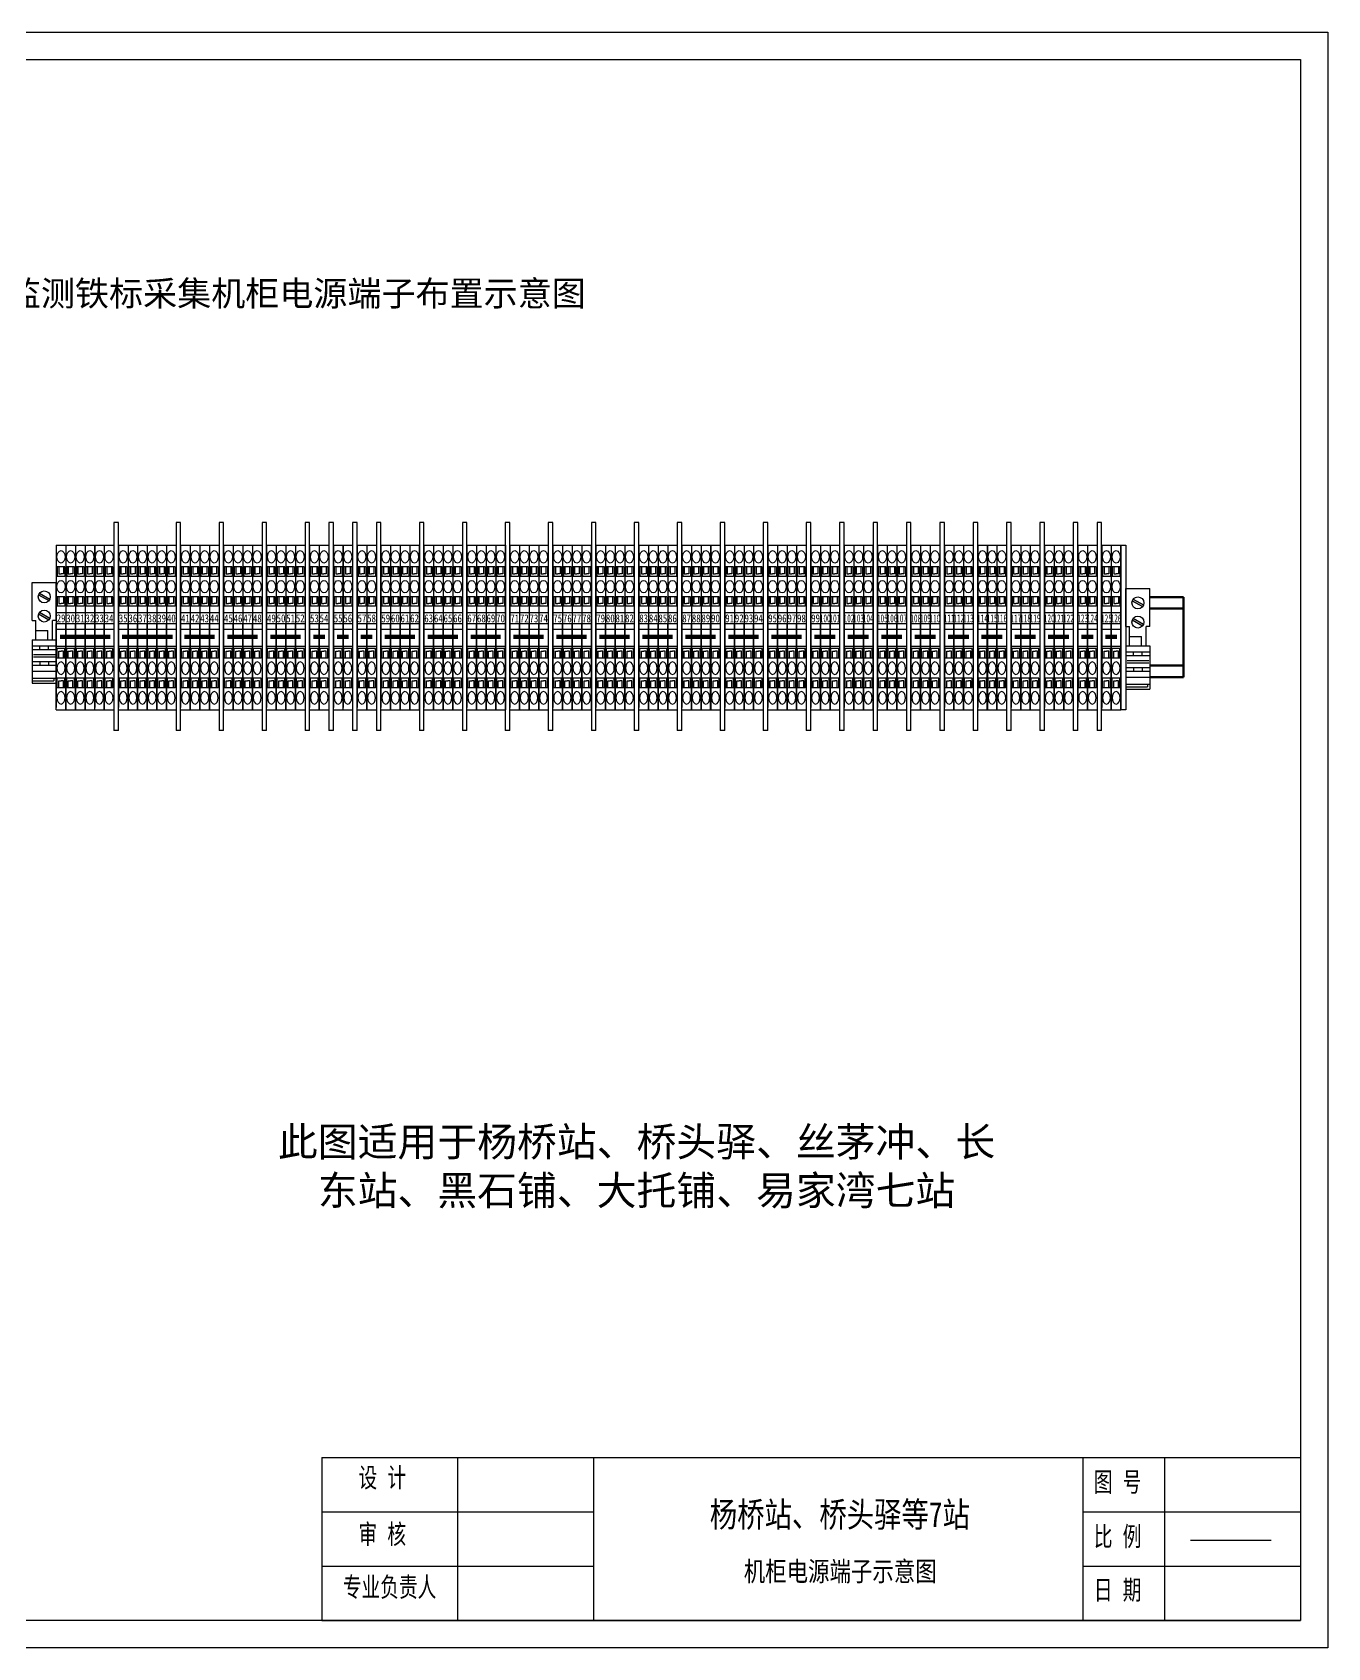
# Model space of a CAD drawing. Extents: x -75138 to 15640, y -12340 to 70479.
# Drawn here: x 13258 to 15640, y -3430 to -460 of the extents above; entities that cross this region are included whole.
import ezdxf
from ezdxf.enums import TextEntityAlignment as Align

# ---------------------------------------------------------------- set-up
doc = ezdxf.new("R2010")
doc.units = 0
doc.layers.get('0').update_dxf_attribs({"linetype": 'CONTINUOUS'})
for name, color, linetype in [('1', 7, 'CONTINUOUS'), ('图层1', 3, 'CONTINUOUS'), ('细实线', 2, 'CONTINUOUS'), ('轮廓线', 7, 'CONTINUOUS')]:
    doc.layers.add(name, color=color, linetype=linetype)
doc.layers.add('轮廓', color=7, linetype='CONTINUOUS', lineweight=50)
doc.styles.add('仿宋', font='SIMFANG.TTF')
doc.styles.add('仿宋3.5', font='SIMFANG.TTF', dxfattribs={"width": 0.7, "height": 3.5})
doc.styles.add('黑', font='SIMHEI.TTF')

# ---------------------------------------------------------------- blocks, each defined once
blk = doc.blocks.new('ZDGDJ')
h = blk.add_hatch(color=256)
h.paths.add_polyline_path([(-6.94, -4.42, 0.080519), (-7.34, -5.11), (-3.06, -7.58, 0.080519), (-2.66, -6.89)])
h.paths.add_polyline_path([(-6.94, -12.42, 0.080519), (-7.34, -13.11), (-3.06, -15.58, 0.080519), (-2.66, -14.89)])
for p, q in [((-10, 0), (0, 0)), ((-10, -15.92), (-10, 0)), ((0, -15.92), (0, 0)), ((-7.34, -5.11), (-3.06, -7.58)), ((-6.94, -4.42), (-2.66, -6.89)), ((-7.34, -13.11), (-3.06, -15.58)), ((-6.94, -12.42), (-2.66, -14.89)), ((-10, -15.92), (-8.5, -15.92)), ((-8.5, -24), (-8.5, -15.92)), ((-8.5, -20), (-3.5, -20)), ((-3.5, -24), (-3.5, -20)), ((0, -15.92), (-1.5, -15.92)), ((-1.5, -24), (-1.5, -15.92)), ((-10, -24), (0, -24)), ((-10, -24), (-10, -42)), ((-10, -26.5), (0, -26.5)), ((-6.83, -28), (-6.83, -26.5)), ((-3.17, -28), (-3.17, -26.5)), ((0, -24), (0, -42)), ((-10, -28), (0, -28)), ((-10, -33), (0, -33)), ((-9.53, -30), (-0.36, -30)), ((-9.51, -31), (-0.47, -31)), ((-6.83, -33), (-6.83, -34.5)), ((-3.17, -33), (-3.17, -34.5)), ((-10, -34.5), (0, -34.5)), ((-10, -37), (0, -37)), ((-10, -40), (0, -40)), ((-1, -40), (-1, -41)), ((-10, -41), (-1, -41)), ((-10, -42), (0, -42))]:
    blk.add_line(p, q)
for centre in [(-5, -6), (-5, -14)]:
    blk.add_circle(centre, 2.5)
blk = doc.blocks.new('ATP-ST QUATTRO')
for p, q in [((4061.77, -510.12), (4059.77, -510.12)), ((4061.77, -601.02), (4059.77, -601.02))]:
    blk.add_line(p, q)
at = {"layer": '1', "color": 7}
for p, q in [((4059.77, -510.12), (4059.77, -601.02)), ((4061.77, -601.02), (4061.77, -510.12))]:
    blk.add_line(p, q, dxfattribs=at)
blk = doc.blocks.new('ST1.5-QUATTRO')
for p, q in [((0, 0.98), (0, -70.03)), ((0, 0.98), (4.2, 0.98)), ((4.2, 0.98), (4.2, -71.02)), ((3.79, -8.6), (0.41, -8.6)), ((0.41, -8.6), (0.41, -12.79)), ((3.79, -12.79), (0.41, -12.79)), ((1.08, -8.6), (1.08, -11.6)), ((1.08, -11.6), (2.1, -11.6)), ((3.12, -11.6), (2.1, -11.6)), ((3.12, -8.6), (3.12, -11.6)), ((3.79, -8.6), (3.79, -12.79)), ((0.41, -21.6), (0.41, -25.79)), ((3.79, -21.6), (0.41, -21.6)), ((3.79, -25.79), (0.41, -25.79)), ((1.08, -21.6), (1.08, -24.6)), ((1.08, -24.6), (2.1, -24.6)), ((3.12, -24.6), (2.1, -24.6)), ((3.12, -21.6), (3.12, -24.6)), ((3.79, -21.6), (3.79, -25.79)), ((0, -28.52), (4.2, -28.52)), ((0, -33.3), (4.2, -33.3)), ((0, -69.3), (0, -33.3)), ((0, -71.02), (0, -35.02)), ((0, -35.81), (4.2, -35.81)), ((0, -43.19), (4.2, -43.19)), ((3.79, -44.24), (0.41, -44.24)), ((0.41, -48.44), (0.41, -44.24)), ((3.79, -48.44), (0.41, -48.44)), ((1.08, -45.43), (2.1, -45.43)), ((1.08, -48.44), (1.08, -45.43)), ((3.12, -45.43), (2.1, -45.43)), ((3.12, -48.44), (3.12, -45.43)), ((3.79, -48.44), (3.79, -44.24)), ((0.41, -61.44), (0.41, -57.24)), ((3.79, -57.24), (0.41, -57.24)), ((3.79, -61.44), (0.41, -61.44)), ((1.08, -61.44), (1.08, -58.43)), ((1.08, -58.43), (2.1, -58.43)), ((3.12, -58.43), (2.1, -58.43)), ((3.12, -61.44), (3.12, -58.43)), ((3.79, -61.44), (3.79, -57.24)), ((0, -71.02), (4.2, -71.02))]:
    blk.add_line(p, q)
for centre in [(2.1, -4.19), (2.1, -17.19)]:
    blk.add_ellipse(centre, major_axis=(0, 2.73), ratio=0.646154)
at = {"extrusion": (0, 0, -1)}
for centre in [(2.1, -52.84), (2.1, -65.84)]:
    blk.add_ellipse(centre, major_axis=(0, 2.73), ratio=0.646154, start_param=3.141593, end_param=9.424778, dxfattribs=at)
at = {"layer": '细实线', "style": '仿宋', "width": 0.807692}
blk.add_attdef('00', text='', height=3.5, dxfattribs=at).set_placement((2.1, -31.08), align=Align.MIDDLE)
blk = doc.blocks.new('图框')
for p, q in [((3441.05, 1159.74), (3441.05, 1456.74)), ((3441.05, 1456.74), (3861.05, 1456.74)), ((3861.05, 1456.74), (3861.05, 1159.74)), ((3676.05, 1194.74), (3676.05, 1164.74)), ((3676.05, 1194.74), (3856.05, 1194.74)), ((3676.05, 1194.74), (3676.05, 1184.74)), ((3701.05, 1194.74), (3701.05, 1164.74)), ((3726.05, 1194.74), (3726.05, 1164.74)), ((3816.05, 1194.74), (3816.05, 1164.74)), ((3831.05, 1194.74), (3831.05, 1164.74)), ((3856.05, 1194.74), (3856.05, 1164.74)), ((3726.05, 1192.74), (3726.05, 1164.74)), ((3676.05, 1184.74), (3726.05, 1184.74)), ((3816.05, 1184.74), (3856.05, 1184.74)), ((3835.82, 1179.5), (3850.65, 1179.5)), ((3676.05, 1174.74), (3726.05, 1174.74)), ((3816.05, 1174.74), (3856.05, 1174.74)), ((3676.05, 1164.74), (3856.05, 1164.74)), ((3861.05, 1159.74), (3441.05, 1159.74))]:
    blk.add_line(p, q)
at = {"color": 1, "lineweight": -3}
for p, q in [((3466.05, 1164.74), (3466.05, 1451.74)), ((3466.05, 1451.74), (3856.05, 1451.74)), ((3856.05, 1451.74), (3856.05, 1164.74)), ((3856.05, 1164.74), (3466.05, 1164.74))]:
    blk.add_line(p, q, dxfattribs=at)
at = {"style": '仿宋3.5', "width": 0.8}
for tag, p in [('车站站名', (3771.33, 1184.32)), ('图纸名称', (3771.41, 1173.86))]:
    blk.add_attdef(tag, text='', height=4, dxfattribs=at).set_placement(p, align=Align.MIDDLE)
at = {"layer": '图层1', "color": 0, "char_height": 3.6, "attachment_point": 1, "style": '仿宋3.5'}
for s, insert, width in [('设{\\fU+FFB7ￂￋￎ_GB|b0|i0|c134|p49;  }计', (3682.82, 1192.82), 12.0636), ('图{\\fU+FFB7ￂￋￎ_GB|b0|i0|c134|p49;  }号', (3818.04, 1192.02), 12.0636), ('审{\\fU+FFB7ￂￋￎ_GB|b0|i0|c134|p49;  }核', (3682.82, 1182.42), 12.0636), ('比{\\fU+FFB7ￂￋￎ_GB|b0|i0|c134|p49;  }例', (3818.04, 1182.01), 12.0636), ('专业负责人', (3679.94, 1172.7), 21.4091), ('日{\\fU+FFB7ￂￋￎ_GB|b0|i0|c134|p49;  }期', (3818.04, 1172.17), 12.0636)]:
    blk.add_mtext(s, dxfattribs=dict(at, insert=insert, width=width))

msp = doc.modelspace()

# ---------------------------------------------------------------- linework, layer by layer
msp.add_lwpolyline([(15259.9, -1402.6), (15269.2, -1402.6), (15269.2, -1705.4), (15259.9, -1705.4)], close=True)
at = {"layer": '轮廓', "color": 0}
for p, q in [((15375, -1498.2), (15313.2, -1498.2)), ((15375, -1645.4), (15375, -1498.2)), ((15375, -1519.2), (15313.2, -1519.2)), ((15375, -1624.3), (15313.2, -1624.3)), ((15375, -1645.4), (15313.2, -1645.4))]:
    msp.add_line(p, q, dxfattribs=at)
at = {"layer": '轮廓', "color": 5, "lineweight": -3, "const_width": 8.41}
for points in [[(13308.7, -1571.3), (13401.8, -1571.3)], [(13423, -1571.3), (13516.2, -1571.3)], [(13537.4, -1571.3), (13593.2, -1571.3)], [(13616.5, -1571.3), (13672.2, -1571.3)], [(13695.5, -1571.3), (13751.3, -1571.3)], [(13774.6, -1571.3), (13796.1, -1571.3)], [(13818.3, -1571.3), (13839.9, -1571.3)], [(13862, -1571.3), (13883.6, -1571.3)], [(13905.8, -1571.3), (13961.5, -1571.3)], [(13984.8, -1571.3), (14040.6, -1571.3)], [(14063.9, -1571.3), (14119.6, -1571.3)], [(14142.9, -1571.3), (14198.7, -1571.3)], [(14222, -1571.3), (14277.8, -1571.3)], [(14301, -1571.3), (14356.8, -1571.3)], [(14380.1, -1571.3), (14435.9, -1571.3)], [(14459.2, -1571.3), (14514.9, -1571.3)], [(14538.2, -1571.3), (14594, -1571.3)], [(14617.3, -1571.3), (14673, -1571.3)], [(14696.3, -1571.3), (14734.9, -1571.3)], [(14757.7, -1571.3), (14796.3, -1571.3)], [(14819.1, -1571.3), (14857.7, -1571.3)], [(14880.5, -1571.3), (14919.1, -1571.3)], [(14941.9, -1571.3), (14980.5, -1571.3)], [(15003.3, -1571.3), (15041.9, -1571.3)], [(15064.7, -1571.3), (15103.3, -1571.3)], [(15126.1, -1571.3), (15164.7, -1571.3)], [(15187.5, -1571.3), (15209, -1571.3)], [(15231.2, -1571.3), (15252.8, -1571.3)]]:
    msp.add_lwpolyline(points, dxfattribs=at)

# ---------------------------------------------------------------- block references
ref = msp.add_blockref('图框', (-22972.1, -15027.9), dxfattribs=dict(xscale=10.00048635606578, yscale=10.00048635606578, zscale=10.00048635606581))
ref.add_attrib('车站站名', '杨桥站、桥头驿等7站', dxfattribs={"height": 46.16, "style": '仿宋3.5', "width": 0.8}).set_placement((14743.1, -3184.1), align=Align.MIDDLE)
ref.add_attrib('图纸名称', '机柜电源端子示意图', dxfattribs={"height": 36.14, "style": '仿宋3.5', "width": 0.8}).set_placement((14743.8, -3288.7), align=Align.MIDDLE)
at = {"color": 7, "xscale": 4.205061339037759, "yscale": 4.205061339037759, "zscale": 4.205061339037759}
for p in [(-3663.6, 784.1), (-3549.2, 784.1), (-3470.1, 783.8), (-3391.1, 783.8), (-3312, 783.8), (-3268.3, 783.8), (-3224.6, 783.8), (-3180.8, 783.8), (-3101.8, 783.8), (-3022.7, 783.8), (-2943.7, 783.8), (-2864.6, 783.8), (-2785.5, 783.8), (-2706.5, 783.8), (-2627.4, 783.8), (-2548.4, 783.8), (-2469.3, 783.8), (-2390.3, 783.8), (-2328.9, 783.8), (-2267.5, 783.8), (-2206.1, 783.8), (-2144.7, 783.8), (-2083.3, 783.8), (-2021.9, 783.8), (-1960.5, 783.8), (-1899.1, 783.8), (-1855.4, 783.8)]:
    msp.add_blockref('ATP-ST QUATTRO', p, dxfattribs=at)
at = {"color": 7}
ref = msp.add_blockref('ST1.5-QUATTRO', (13302, -1406.7), dxfattribs=dict(at, xscale=4.205061339037759, yscale=4.205061339037759, zscale=4.205061339037759))
ref.add_attrib('00', '29', dxfattribs={"layer": '细实线', "color": 1, "height": 14.72, "style": '仿宋', "width": 0.807692}).set_placement((13310.9, -1537.4), align=Align.MIDDLE)
ref = msp.add_blockref('ST1.5-QUATTRO', (13319.7, -1406.7), dxfattribs=dict(at, xscale=4.205061339037759, yscale=4.205061339037759, zscale=4.205061339037759))
ref.add_attrib('00', '30', dxfattribs={"layer": '细实线', "color": 1, "height": 14.72, "style": '仿宋', "width": 0.807692}).set_placement((13328.5, -1537.4), align=Align.MIDDLE)
ref = msp.add_blockref('ST1.5-QUATTRO', (13337.4, -1406.7), dxfattribs=dict(at, xscale=4.205061339037759, yscale=4.205061339037759, zscale=4.205061339037759))
ref.add_attrib('00', '31', dxfattribs={"layer": '细实线', "color": 1, "height": 14.72, "style": '仿宋', "width": 0.807692}).set_placement((13346.2, -1537.4), align=Align.MIDDLE)
ref = msp.add_blockref('ST1.5-QUATTRO', (13355, -1406.7), dxfattribs=dict(at, xscale=4.205061339037759, yscale=4.205061339037759, zscale=4.205061339037759))
ref.add_attrib('00', '32', dxfattribs={"layer": '细实线', "color": 1, "height": 14.72, "style": '仿宋', "width": 0.807692}).set_placement((13363.9, -1537.4), align=Align.MIDDLE)
ref = msp.add_blockref('ST1.5-QUATTRO', (13372.7, -1406.7), dxfattribs=dict(at, xscale=4.205061339037759, yscale=4.205061339037759, zscale=4.205061339037759))
ref.add_attrib('00', '33', dxfattribs={"layer": '细实线', "color": 1, "height": 14.72, "style": '仿宋', "width": 0.807692}).set_placement((13381.5, -1537.4), align=Align.MIDDLE)
ref = msp.add_blockref('ST1.5-QUATTRO', (13390.3, -1406.7), dxfattribs=dict(at, xscale=4.205061339037759, yscale=4.205061339037759, zscale=4.205061339037759))
ref.add_attrib('00', '34', dxfattribs={"layer": '细实线', "color": 1, "height": 14.72, "style": '仿宋', "width": 0.807692}).set_placement((13399.2, -1537.4), align=Align.MIDDLE)
ref = msp.add_blockref('ST1.5-QUATTRO', (13416.4, -1406.7), dxfattribs=dict(at, xscale=4.205061339037759, yscale=4.205061339037759, zscale=4.205061339037759))
ref.add_attrib('00', '35', dxfattribs={"layer": '细实线', "color": 1, "height": 14.72, "style": '仿宋', "width": 0.807692}).set_placement((13425.2, -1537.4), align=Align.MIDDLE)
ref = msp.add_blockref('ST1.5-QUATTRO', (13434.1, -1406.7), dxfattribs=dict(at, xscale=4.205061339037759, yscale=4.205061339037759, zscale=4.205061339037759))
ref.add_attrib('00', '36', dxfattribs={"layer": '细实线', "color": 1, "height": 14.72, "style": '仿宋', "width": 0.807692}).set_placement((13442.9, -1537.4), align=Align.MIDDLE)
ref = msp.add_blockref('ST1.5-QUATTRO', (13451.7, -1406.7), dxfattribs=dict(at, xscale=4.205061339037759, yscale=4.205061339037759, zscale=4.205061339037759))
ref.add_attrib('00', '37', dxfattribs={"layer": '细实线', "color": 1, "height": 14.72, "style": '仿宋', "width": 0.807692}).set_placement((13460.6, -1537.4), align=Align.MIDDLE)
ref = msp.add_blockref('ST1.5-QUATTRO', (13469.4, -1406.7), dxfattribs=dict(at, xscale=4.205061339037759, yscale=4.205061339037759, zscale=4.205061339037759))
ref.add_attrib('00', '38', dxfattribs={"layer": '细实线', "color": 1, "height": 14.72, "style": '仿宋', "width": 0.807692}).set_placement((13478.2, -1537.4), align=Align.MIDDLE)
ref = msp.add_blockref('ST1.5-QUATTRO', (13487.1, -1406.7), dxfattribs=dict(at, xscale=4.205061339037759, yscale=4.205061339037759, zscale=4.205061339037759))
ref.add_attrib('00', '39', dxfattribs={"layer": '细实线', "color": 1, "height": 14.72, "style": '仿宋', "width": 0.807692}).set_placement((13495.9, -1537.4), align=Align.MIDDLE)
ref = msp.add_blockref('ST1.5-QUATTRO', (13504.7, -1406.7), dxfattribs=dict(at, xscale=4.205061339037759, yscale=4.205061339037759, zscale=4.205061339037759))
ref.add_attrib('00', '40', dxfattribs={"layer": '细实线', "color": 1, "height": 14.72, "style": '仿宋', "width": 0.807692}).set_placement((13513.6, -1537.4), align=Align.MIDDLE)
ref = msp.add_blockref('ST1.5-QUATTRO', (13530.8, -1406.7), dxfattribs=dict(at, xscale=4.205061339037759, yscale=4.205061339037759, zscale=4.205061339037759))
ref.add_attrib('00', '41', dxfattribs={"layer": '细实线', "color": 1, "height": 14.72, "style": '仿宋', "width": 0.807692}).set_placement((13539.6, -1537.4), align=Align.MIDDLE)
ref = msp.add_blockref('ST1.5-QUATTRO', (13548.5, -1406.7), dxfattribs=dict(at, xscale=4.205061339037759, yscale=4.205061339037759, zscale=4.205061339037759))
ref.add_attrib('00', '42', dxfattribs={"layer": '细实线', "color": 1, "height": 14.72, "style": '仿宋', "width": 0.807692}).set_placement((13557.3, -1537.4), align=Align.MIDDLE)
ref = msp.add_blockref('ST1.5-QUATTRO', (13566.1, -1406.7), dxfattribs=dict(at, xscale=4.205061339037759, yscale=4.205061339037759, zscale=4.205061339037759))
ref.add_attrib('00', '43', dxfattribs={"layer": '细实线', "color": 1, "height": 14.72, "style": '仿宋', "width": 0.807692}).set_placement((13574.9, -1537.4), align=Align.MIDDLE)
ref = msp.add_blockref('ST1.5-QUATTRO', (13583.8, -1406.7), dxfattribs=dict(at, xscale=4.205061339037759, yscale=4.205061339037759, zscale=4.205061339037759))
ref.add_attrib('00', '44', dxfattribs={"layer": '细实线', "color": 1, "height": 14.72, "style": '仿宋', "width": 0.807692}).set_placement((13592.6, -1537.4), align=Align.MIDDLE)
ref = msp.add_blockref('ST1.5-QUATTRO', (13609.8, -1406.7), dxfattribs=dict(at, xscale=4.205061339037759, yscale=4.205061339037759, zscale=4.205061339037759))
ref.add_attrib('00', '45', dxfattribs={"layer": '细实线', "color": 1, "height": 14.72, "style": '仿宋', "width": 0.807692}).set_placement((13618.7, -1537.4), align=Align.MIDDLE)
ref = msp.add_blockref('ST1.5-QUATTRO', (13627.5, -1406.7), dxfattribs=dict(at, xscale=4.205061339037759, yscale=4.205061339037759, zscale=4.205061339037759))
ref.add_attrib('00', '46', dxfattribs={"layer": '细实线', "color": 1, "height": 14.72, "style": '仿宋', "width": 0.807692}).set_placement((13636.3, -1537.4), align=Align.MIDDLE)
ref = msp.add_blockref('ST1.5-QUATTRO', (13645.2, -1406.7), dxfattribs=dict(at, xscale=4.205061339037759, yscale=4.205061339037759, zscale=4.205061339037759))
ref.add_attrib('00', '47', dxfattribs={"layer": '细实线', "color": 1, "height": 14.72, "style": '仿宋', "width": 0.807692}).set_placement((13654, -1537.4), align=Align.MIDDLE)
ref = msp.add_blockref('ST1.5-QUATTRO', (13662.8, -1406.7), dxfattribs=dict(at, xscale=4.205061339037759, yscale=4.205061339037759, zscale=4.205061339037759))
ref.add_attrib('00', '48', dxfattribs={"layer": '细实线', "color": 1, "height": 14.72, "style": '仿宋', "width": 0.807692}).set_placement((13671.7, -1537.4), align=Align.MIDDLE)
ref = msp.add_blockref('ST1.5-QUATTRO', (13688.9, -1406.7), dxfattribs=dict(at, xscale=4.205061339037759, yscale=4.205061339037759, zscale=4.205061339037759))
ref.add_attrib('00', '49', dxfattribs={"layer": '细实线', "color": 1, "height": 14.72, "style": '仿宋', "width": 0.807692}).set_placement((13697.7, -1537.4), align=Align.MIDDLE)
ref = msp.add_blockref('ST1.5-QUATTRO', (13706.6, -1406.7), dxfattribs=dict(at, xscale=4.205061339037759, yscale=4.205061339037759, zscale=4.205061339037759))
ref.add_attrib('00', '50', dxfattribs={"layer": '细实线', "color": 1, "height": 14.72, "style": '仿宋', "width": 0.807692}).set_placement((13715.4, -1537.4), align=Align.MIDDLE)
ref = msp.add_blockref('ST1.5-QUATTRO', (13724.2, -1406.7), dxfattribs=dict(at, xscale=4.205061339037759, yscale=4.205061339037759, zscale=4.205061339037759))
ref.add_attrib('00', '51', dxfattribs={"layer": '细实线', "color": 1, "height": 14.72, "style": '仿宋', "width": 0.807692}).set_placement((13733.1, -1537.4), align=Align.MIDDLE)
ref = msp.add_blockref('ST1.5-QUATTRO', (13741.9, -1406.7), dxfattribs=dict(at, xscale=4.205061339037759, yscale=4.205061339037759, zscale=4.205061339037759))
ref.add_attrib('00', '52', dxfattribs={"layer": '细实线', "color": 1, "height": 14.72, "style": '仿宋', "width": 0.807692}).set_placement((13750.7, -1537.4), align=Align.MIDDLE)
ref = msp.add_blockref('ST1.5-QUATTRO', (13768, -1406.7), dxfattribs=dict(at, xscale=4.205061339037759, yscale=4.205061339037759, zscale=4.205061339037759))
ref.add_attrib('00', '53', dxfattribs={"layer": '细实线', "color": 1, "height": 14.72, "style": '仿宋', "width": 0.807692}).set_placement((13776.8, -1537.4), align=Align.MIDDLE)
ref = msp.add_blockref('ST1.5-QUATTRO', (13785.6, -1406.7), dxfattribs=dict(at, xscale=4.205061339037759, yscale=4.205061339037759, zscale=4.205061339037759))
ref.add_attrib('00', '54', dxfattribs={"layer": '细实线', "color": 1, "height": 14.72, "style": '仿宋', "width": 0.807692}).set_placement((13794.5, -1537.4), align=Align.MIDDLE)
ref = msp.add_blockref('ST1.5-QUATTRO', (13811.7, -1406.7), dxfattribs=dict(at, xscale=4.205061339037759, yscale=4.205061339037759, zscale=4.205061339037759))
ref.add_attrib('00', '55', dxfattribs={"layer": '细实线', "color": 1, "height": 14.72, "style": '仿宋', "width": 0.807692}).set_placement((13820.5, -1537.4), align=Align.MIDDLE)
ref = msp.add_blockref('ST1.5-QUATTRO', (13829.4, -1406.7), dxfattribs=dict(at, xscale=4.205061339037759, yscale=4.205061339037759, zscale=4.205061339037759))
ref.add_attrib('00', '56', dxfattribs={"layer": '细实线', "color": 1, "height": 14.72, "style": '仿宋', "width": 0.807692}).set_placement((13838.2, -1537.4), align=Align.MIDDLE)
ref = msp.add_blockref('ST1.5-QUATTRO', (13855.4, -1406.7), dxfattribs=dict(at, xscale=4.205061339037759, yscale=4.205061339037759, zscale=4.205061339037759))
ref.add_attrib('00', '57', dxfattribs={"layer": '细实线', "color": 1, "height": 14.72, "style": '仿宋', "width": 0.807692}).set_placement((13864.3, -1537.4), align=Align.MIDDLE)
ref = msp.add_blockref('ST1.5-QUATTRO', (13873.1, -1406.7), dxfattribs=dict(at, xscale=4.205061339037759, yscale=4.205061339037759, zscale=4.205061339037759))
ref.add_attrib('00', '58', dxfattribs={"layer": '细实线', "color": 1, "height": 14.72, "style": '仿宋', "width": 0.807692}).set_placement((13881.9, -1537.4), align=Align.MIDDLE)
ref = msp.add_blockref('ST1.5-QUATTRO', (13899.2, -1406.7), dxfattribs=dict(at, xscale=4.205061339037759, yscale=4.205061339037759, zscale=4.205061339037759))
ref.add_attrib('00', '59', dxfattribs={"layer": '细实线', "color": 1, "height": 14.72, "style": '仿宋', "width": 0.807692}).set_placement((13908, -1537.4), align=Align.MIDDLE)
ref = msp.add_blockref('ST1.5-QUATTRO', (13916.8, -1406.7), dxfattribs=dict(at, xscale=4.205061339037759, yscale=4.205061339037759, zscale=4.205061339037759))
ref.add_attrib('00', '60', dxfattribs={"layer": '细实线', "color": 1, "height": 14.72, "style": '仿宋', "width": 0.807692}).set_placement((13925.6, -1537.4), align=Align.MIDDLE)
ref = msp.add_blockref('ST1.5-QUATTRO', (13934.5, -1406.7), dxfattribs=dict(at, xscale=4.205061339037759, yscale=4.205061339037759, zscale=4.205061339037759))
ref.add_attrib('00', '61', dxfattribs={"layer": '细实线', "color": 1, "height": 14.72, "style": '仿宋', "width": 0.807692}).set_placement((13943.3, -1537.4), align=Align.MIDDLE)
ref = msp.add_blockref('ST1.5-QUATTRO', (13952.1, -1406.7), dxfattribs=dict(at, xscale=4.205061339037759, yscale=4.205061339037759, zscale=4.205061339037759))
ref.add_attrib('00', '62', dxfattribs={"layer": '细实线', "color": 1, "height": 14.72, "style": '仿宋', "width": 0.807692}).set_placement((13961, -1537.4), align=Align.MIDDLE)
ref = msp.add_blockref('ST1.5-QUATTRO', (13978.2, -1406.7), dxfattribs=dict(at, xscale=4.205061339037759, yscale=4.205061339037759, zscale=4.205061339037759))
ref.add_attrib('00', '63', dxfattribs={"layer": '细实线', "color": 1, "height": 14.72, "style": '仿宋', "width": 0.807692}).set_placement((13987, -1537.4), align=Align.MIDDLE)
ref = msp.add_blockref('ST1.5-QUATTRO', (13995.9, -1406.7), dxfattribs=dict(at, xscale=4.205061339037759, yscale=4.205061339037759, zscale=4.205061339037759))
ref.add_attrib('00', '64', dxfattribs={"layer": '细实线', "color": 1, "height": 14.72, "style": '仿宋', "width": 0.807692}).set_placement((14004.7, -1537.4), align=Align.MIDDLE)
ref = msp.add_blockref('ST1.5-QUATTRO', (14013.5, -1406.7), dxfattribs=dict(at, xscale=4.205061339037759, yscale=4.205061339037759, zscale=4.205061339037759))
ref.add_attrib('00', '65', dxfattribs={"layer": '细实线', "color": 1, "height": 14.72, "style": '仿宋', "width": 0.807692}).set_placement((14022.4, -1537.4), align=Align.MIDDLE)
ref = msp.add_blockref('ST1.5-QUATTRO', (14031.2, -1406.7), dxfattribs=dict(at, xscale=4.205061339037759, yscale=4.205061339037759, zscale=4.205061339037759))
ref.add_attrib('00', '66', dxfattribs={"layer": '细实线', "color": 1, "height": 14.72, "style": '仿宋', "width": 0.807692}).set_placement((14040, -1537.4), align=Align.MIDDLE)
ref = msp.add_blockref('ST1.5-QUATTRO', (14057.3, -1406.7), dxfattribs=dict(at, xscale=4.205061339037759, yscale=4.205061339037759, zscale=4.205061339037759))
ref.add_attrib('00', '67', dxfattribs={"layer": '细实线', "color": 1, "height": 14.72, "style": '仿宋', "width": 0.807692}).set_placement((14066.1, -1537.4), align=Align.MIDDLE)
ref = msp.add_blockref('ST1.5-QUATTRO', (14074.9, -1406.7), dxfattribs=dict(at, xscale=4.205061339037759, yscale=4.205061339037759, zscale=4.205061339037759))
ref.add_attrib('00', '68', dxfattribs={"layer": '细实线', "color": 1, "height": 14.72, "style": '仿宋', "width": 0.807692}).set_placement((14083.8, -1537.4), align=Align.MIDDLE)
ref = msp.add_blockref('ST1.5-QUATTRO', (14092.6, -1406.7), dxfattribs=dict(at, xscale=4.205061339037759, yscale=4.205061339037759, zscale=4.205061339037759))
ref.add_attrib('00', '69', dxfattribs={"layer": '细实线', "color": 1, "height": 14.72, "style": '仿宋', "width": 0.807692}).set_placement((14101.4, -1537.4), align=Align.MIDDLE)
ref = msp.add_blockref('ST1.5-QUATTRO', (14110.3, -1406.7), dxfattribs=dict(at, xscale=4.205061339037759, yscale=4.205061339037759, zscale=4.205061339037759))
ref.add_attrib('00', '70', dxfattribs={"layer": '细实线', "color": 1, "height": 14.72, "style": '仿宋', "width": 0.807692}).set_placement((14119.1, -1537.4), align=Align.MIDDLE)
ref = msp.add_blockref('ST1.5-QUATTRO', (14136.3, -1406.7), dxfattribs=dict(at, xscale=4.205061339037759, yscale=4.205061339037759, zscale=4.205061339037759))
ref.add_attrib('00', '71', dxfattribs={"layer": '细实线', "color": 1, "height": 14.72, "style": '仿宋', "width": 0.807692}).set_placement((14145.2, -1537.4), align=Align.MIDDLE)
ref = msp.add_blockref('ST1.5-QUATTRO', (14154, -1406.7), dxfattribs=dict(at, xscale=4.205061339037759, yscale=4.205061339037759, zscale=4.205061339037759))
ref.add_attrib('00', '72', dxfattribs={"layer": '细实线', "color": 1, "height": 14.72, "style": '仿宋', "width": 0.807692}).set_placement((14162.8, -1537.4), align=Align.MIDDLE)
ref = msp.add_blockref('ST1.5-QUATTRO', (14171.6, -1406.7), dxfattribs=dict(at, xscale=4.205061339037759, yscale=4.205061339037759, zscale=4.205061339037759))
ref.add_attrib('00', '73', dxfattribs={"layer": '细实线', "color": 1, "height": 14.72, "style": '仿宋', "width": 0.807692}).set_placement((14180.5, -1537.4), align=Align.MIDDLE)
ref = msp.add_blockref('ST1.5-QUATTRO', (14189.3, -1406.7), dxfattribs=dict(at, xscale=4.205061339037759, yscale=4.205061339037759, zscale=4.205061339037759))
ref.add_attrib('00', '74', dxfattribs={"layer": '细实线', "color": 1, "height": 14.72, "style": '仿宋', "width": 0.807692}).set_placement((14198.1, -1537.4), align=Align.MIDDLE)
ref = msp.add_blockref('ST1.5-QUATTRO', (14215.4, -1406.7), dxfattribs=dict(at, xscale=4.205061339037759, yscale=4.205061339037759, zscale=4.205061339037759))
ref.add_attrib('00', '75', dxfattribs={"layer": '细实线', "color": 1, "height": 14.72, "style": '仿宋', "width": 0.807692}).set_placement((14224.2, -1537.4), align=Align.MIDDLE)
ref = msp.add_blockref('ST1.5-QUATTRO', (14233, -1406.7), dxfattribs=dict(at, xscale=4.205061339037759, yscale=4.205061339037759, zscale=4.205061339037759))
ref.add_attrib('00', '76', dxfattribs={"layer": '细实线', "color": 1, "height": 14.72, "style": '仿宋', "width": 0.807692}).set_placement((14241.9, -1537.4), align=Align.MIDDLE)
ref = msp.add_blockref('ST1.5-QUATTRO', (14250.7, -1406.7), dxfattribs=dict(at, xscale=4.205061339037759, yscale=4.205061339037759, zscale=4.205061339037759))
ref.add_attrib('00', '77', dxfattribs={"layer": '细实线', "color": 1, "height": 14.72, "style": '仿宋', "width": 0.807692}).set_placement((14259.5, -1537.4), align=Align.MIDDLE)
ref = msp.add_blockref('ST1.5-QUATTRO', (14268.4, -1406.7), dxfattribs=dict(at, xscale=4.205061339037759, yscale=4.205061339037759, zscale=4.205061339037759))
ref.add_attrib('00', '78', dxfattribs={"layer": '细实线', "color": 1, "height": 14.72, "style": '仿宋', "width": 0.807692}).set_placement((14277.2, -1537.4), align=Align.MIDDLE)
ref = msp.add_blockref('ST1.5-QUATTRO', (14294.4, -1406.7), dxfattribs=dict(at, xscale=4.205061339037759, yscale=4.205061339037759, zscale=4.205061339037759))
ref.add_attrib('00', '79', dxfattribs={"layer": '细实线', "color": 1, "height": 14.72, "style": '仿宋', "width": 0.807692}).set_placement((14303.3, -1537.4), align=Align.MIDDLE)
ref = msp.add_blockref('ST1.5-QUATTRO', (14312.1, -1406.7), dxfattribs=dict(at, xscale=4.205061339037759, yscale=4.205061339037759, zscale=4.205061339037759))
ref.add_attrib('00', '80', dxfattribs={"layer": '细实线', "color": 1, "height": 14.72, "style": '仿宋', "width": 0.807692}).set_placement((14320.9, -1537.4), align=Align.MIDDLE)
ref = msp.add_blockref('ST1.5-QUATTRO', (14329.8, -1406.7), dxfattribs=dict(at, xscale=4.205061339037759, yscale=4.205061339037759, zscale=4.205061339037759))
ref.add_attrib('00', '81', dxfattribs={"layer": '细实线', "color": 1, "height": 14.72, "style": '仿宋', "width": 0.807692}).set_placement((14338.6, -1537.4), align=Align.MIDDLE)
ref = msp.add_blockref('ST1.5-QUATTRO', (14347.4, -1406.7), dxfattribs=dict(at, xscale=4.205061339037759, yscale=4.205061339037759, zscale=4.205061339037759))
ref.add_attrib('00', '82', dxfattribs={"layer": '细实线', "color": 1, "height": 14.72, "style": '仿宋', "width": 0.807692}).set_placement((14356.2, -1537.4), align=Align.MIDDLE)
ref = msp.add_blockref('ST1.5-QUATTRO', (14373.5, -1406.7), dxfattribs=dict(at, xscale=4.205061339037759, yscale=4.205061339037759, zscale=4.205061339037759))
ref.add_attrib('00', '83', dxfattribs={"layer": '细实线', "color": 1, "height": 14.72, "style": '仿宋', "width": 0.807692}).set_placement((14382.3, -1537.4), align=Align.MIDDLE)
ref = msp.add_blockref('ST1.5-QUATTRO', (14391.1, -1406.7), dxfattribs=dict(at, xscale=4.205061339037759, yscale=4.205061339037759, zscale=4.205061339037759))
ref.add_attrib('00', '84', dxfattribs={"layer": '细实线', "color": 1, "height": 14.72, "style": '仿宋', "width": 0.807692}).set_placement((14400, -1537.4), align=Align.MIDDLE)
ref = msp.add_blockref('ST1.5-QUATTRO', (14408.8, -1406.7), dxfattribs=dict(at, xscale=4.205061339037759, yscale=4.205061339037759, zscale=4.205061339037759))
ref.add_attrib('00', '85', dxfattribs={"layer": '细实线', "color": 1, "height": 14.72, "style": '仿宋', "width": 0.807692}).set_placement((14417.6, -1537.4), align=Align.MIDDLE)
ref = msp.add_blockref('ST1.5-QUATTRO', (14426.5, -1406.7), dxfattribs=dict(at, xscale=4.205061339037759, yscale=4.205061339037759, zscale=4.205061339037759))
ref.add_attrib('00', '86', dxfattribs={"layer": '细实线', "color": 1, "height": 14.72, "style": '仿宋', "width": 0.807692}).set_placement((14435.3, -1537.4), align=Align.MIDDLE)
ref = msp.add_blockref('ST1.5-QUATTRO', (14452.5, -1406.7), dxfattribs=dict(at, xscale=4.205061339037759, yscale=4.205061339037759, zscale=4.205061339037759))
ref.add_attrib('00', '87', dxfattribs={"layer": '细实线', "color": 1, "height": 14.72, "style": '仿宋', "width": 0.807692}).set_placement((14461.4, -1537.4), align=Align.MIDDLE)
ref = msp.add_blockref('ST1.5-QUATTRO', (14470.2, -1406.7), dxfattribs=dict(at, xscale=4.205061339037759, yscale=4.205061339037759, zscale=4.205061339037759))
ref.add_attrib('00', '88', dxfattribs={"layer": '细实线', "color": 1, "height": 14.72, "style": '仿宋', "width": 0.807692}).set_placement((14479, -1537.4), align=Align.MIDDLE)
ref = msp.add_blockref('ST1.5-QUATTRO', (14487.9, -1406.7), dxfattribs=dict(at, xscale=4.205061339037759, yscale=4.205061339037759, zscale=4.205061339037759))
ref.add_attrib('00', '89', dxfattribs={"layer": '细实线', "color": 1, "height": 14.72, "style": '仿宋', "width": 0.807692}).set_placement((14496.7, -1537.4), align=Align.MIDDLE)
ref = msp.add_blockref('ST1.5-QUATTRO', (14505.5, -1406.7), dxfattribs=dict(at, xscale=4.205061339037759, yscale=4.205061339037759, zscale=4.205061339037759))
ref.add_attrib('00', '90', dxfattribs={"layer": '细实线', "color": 1, "height": 14.72, "style": '仿宋', "width": 0.807692}).set_placement((14514.4, -1537.4), align=Align.MIDDLE)
ref = msp.add_blockref('ST1.5-QUATTRO', (14531.6, -1406.7), dxfattribs=dict(at, xscale=4.205061339037759, yscale=4.205061339037759, zscale=4.205061339037759))
ref.add_attrib('00', '91', dxfattribs={"layer": '细实线', "color": 1, "height": 14.72, "style": '仿宋', "width": 0.807692}).set_placement((14540.4, -1537.4), align=Align.MIDDLE)
ref = msp.add_blockref('ST1.5-QUATTRO', (14549.3, -1406.7), dxfattribs=dict(at, xscale=4.205061339037759, yscale=4.205061339037759, zscale=4.205061339037759))
ref.add_attrib('00', '92', dxfattribs={"layer": '细实线', "color": 1, "height": 14.72, "style": '仿宋', "width": 0.807692}).set_placement((14558.1, -1537.4), align=Align.MIDDLE)
ref = msp.add_blockref('ST1.5-QUATTRO', (14566.9, -1406.7), dxfattribs=dict(at, xscale=4.205061339037759, yscale=4.205061339037759, zscale=4.205061339037759))
ref.add_attrib('00', '93', dxfattribs={"layer": '细实线', "color": 1, "height": 14.72, "style": '仿宋', "width": 0.807692}).set_placement((14575.8, -1537.4), align=Align.MIDDLE)
ref = msp.add_blockref('ST1.5-QUATTRO', (14584.6, -1406.7), dxfattribs=dict(at, xscale=4.205061339037759, yscale=4.205061339037759, zscale=4.205061339037759))
ref.add_attrib('00', '94', dxfattribs={"layer": '细实线', "color": 1, "height": 14.72, "style": '仿宋', "width": 0.807692}).set_placement((14593.4, -1537.4), align=Align.MIDDLE)
ref = msp.add_blockref('ST1.5-QUATTRO', (14610.7, -1406.7), dxfattribs=dict(at, xscale=4.205061339037759, yscale=4.205061339037759, zscale=4.205061339037759))
ref.add_attrib('00', '95', dxfattribs={"layer": '细实线', "color": 1, "height": 14.72, "style": '仿宋', "width": 0.807692}).set_placement((14619.5, -1537.4), align=Align.MIDDLE)
ref = msp.add_blockref('ST1.5-QUATTRO', (14628.3, -1406.7), dxfattribs=dict(at, xscale=4.205061339037759, yscale=4.205061339037759, zscale=4.205061339037759))
ref.add_attrib('00', '96', dxfattribs={"layer": '细实线', "color": 1, "height": 14.72, "style": '仿宋', "width": 0.807692}).set_placement((14637.1, -1537.4), align=Align.MIDDLE)
ref = msp.add_blockref('ST1.5-QUATTRO', (14646, -1406.7), dxfattribs=dict(at, xscale=4.205061339037759, yscale=4.205061339037759, zscale=4.205061339037759))
ref.add_attrib('00', '97', dxfattribs={"layer": '细实线', "color": 1, "height": 14.72, "style": '仿宋', "width": 0.807692}).set_placement((14654.8, -1537.4), align=Align.MIDDLE)
ref = msp.add_blockref('ST1.5-QUATTRO', (14663.6, -1406.7), dxfattribs=dict(at, xscale=4.205061339037759, yscale=4.205061339037759, zscale=4.205061339037759))
ref.add_attrib('00', '98', dxfattribs={"layer": '细实线', "color": 1, "height": 14.72, "style": '仿宋', "width": 0.807692}).set_placement((14672.5, -1537.4), align=Align.MIDDLE)
ref = msp.add_blockref('ST1.5-QUATTRO', (14689.7, -1406.7), dxfattribs=dict(at, xscale=4.205061339037759, yscale=4.205061339037759, zscale=4.205061339037759))
ref.add_attrib('00', '99', dxfattribs={"layer": '细实线', "color": 1, "height": 14.72, "style": '仿宋', "width": 0.807692}).set_placement((14698.5, -1537.4), align=Align.MIDDLE)
ref = msp.add_blockref('ST1.5-QUATTRO', (14707.4, -1406.7), dxfattribs=dict(at, xscale=4.205061339037759, yscale=4.205061339037759, zscale=4.205061339037759))
ref.add_attrib('00', '100', dxfattribs={"layer": '细实线', "color": 1, "height": 14.72, "style": '仿宋', "width": 0.55}).set_placement((14716.2, -1537.4), align=Align.MIDDLE)
ref = msp.add_blockref('ST1.5-QUATTRO', (14725, -1406.7), dxfattribs=dict(at, xscale=4.205061339037759, yscale=4.205061339037759, zscale=4.205061339037759))
ref.add_attrib('00', '101', dxfattribs={"layer": '细实线', "color": 1, "height": 14.72, "style": '仿宋', "width": 0.55}).set_placement((14733.9, -1537.4), align=Align.MIDDLE)
ref = msp.add_blockref('ST1.5-QUATTRO', (14751.1, -1406.7), dxfattribs=dict(at, xscale=4.205061339037759, yscale=4.205061339037759, zscale=4.205061339037759))
ref.add_attrib('00', '102', dxfattribs={"layer": '细实线', "color": 1, "height": 14.72, "style": '仿宋', "width": 0.55}).set_placement((14759.9, -1537.4), align=Align.MIDDLE)
ref = msp.add_blockref('ST1.5-QUATTRO', (14768.8, -1406.7), dxfattribs=dict(at, xscale=4.205061339037759, yscale=4.205061339037759, zscale=4.205061339037759))
ref.add_attrib('00', '103', dxfattribs={"layer": '细实线', "color": 1, "height": 14.72, "style": '仿宋', "width": 0.55}).set_placement((14777.6, -1537.4), align=Align.MIDDLE)
ref = msp.add_blockref('ST1.5-QUATTRO', (14786.4, -1406.7), dxfattribs=dict(at, xscale=4.205061339037759, yscale=4.205061339037759, zscale=4.205061339037759))
ref.add_attrib('00', '104', dxfattribs={"layer": '细实线', "color": 1, "height": 14.72, "style": '仿宋', "width": 0.55}).set_placement((14795.3, -1537.4), align=Align.MIDDLE)
ref = msp.add_blockref('ST1.5-QUATTRO', (14812.5, -1406.7), dxfattribs=dict(at, xscale=4.205061339037759, yscale=4.205061339037759, zscale=4.205061339037759))
ref.add_attrib('00', '105', dxfattribs={"layer": '细实线', "color": 1, "height": 14.72, "style": '仿宋', "width": 0.55}).set_placement((14821.3, -1537.4), align=Align.MIDDLE)
ref = msp.add_blockref('ST1.5-QUATTRO', (14830.2, -1406.7), dxfattribs=dict(at, xscale=4.205061339037759, yscale=4.205061339037759, zscale=4.205061339037759))
ref.add_attrib('00', '106', dxfattribs={"layer": '细实线', "color": 1, "height": 14.72, "style": '仿宋', "width": 0.55}).set_placement((14839, -1537.4), align=Align.MIDDLE)
ref = msp.add_blockref('ST1.5-QUATTRO', (14847.8, -1406.7), dxfattribs=dict(at, xscale=4.205061339037759, yscale=4.205061339037759, zscale=4.205061339037759))
ref.add_attrib('00', '107', dxfattribs={"layer": '细实线', "color": 1, "height": 14.72, "style": '仿宋', "width": 0.55}).set_placement((14856.7, -1537.4), align=Align.MIDDLE)
ref = msp.add_blockref('ST1.5-QUATTRO', (14873.9, -1406.7), dxfattribs=dict(at, xscale=4.205061339037759, yscale=4.205061339037759, zscale=4.205061339037759))
ref.add_attrib('00', '108', dxfattribs={"layer": '细实线', "color": 1, "height": 14.72, "style": '仿宋', "width": 0.55}).set_placement((14882.7, -1537.4), align=Align.MIDDLE)
ref = msp.add_blockref('ST1.5-QUATTRO', (14891.6, -1406.7), dxfattribs=dict(at, xscale=4.205061339037759, yscale=4.205061339037759, zscale=4.205061339037759))
ref.add_attrib('00', '109', dxfattribs={"layer": '细实线', "color": 1, "height": 14.72, "style": '仿宋', "width": 0.55}).set_placement((14900.4, -1537.4), align=Align.MIDDLE)
ref = msp.add_blockref('ST1.5-QUATTRO', (14909.2, -1406.7), dxfattribs=dict(at, xscale=4.205061339037759, yscale=4.205061339037759, zscale=4.205061339037759))
ref.add_attrib('00', '110', dxfattribs={"layer": '细实线', "color": 1, "height": 14.72, "style": '仿宋', "width": 0.55}).set_placement((14918, -1537.4), align=Align.MIDDLE)
ref = msp.add_blockref('ST1.5-QUATTRO', (14935.3, -1406.7), dxfattribs=dict(at, xscale=4.205061339037759, yscale=4.205061339037759, zscale=4.205061339037759))
ref.add_attrib('00', '111', dxfattribs={"layer": '细实线', "color": 1, "height": 14.72, "style": '仿宋', "width": 0.55}).set_placement((14944.1, -1537.4), align=Align.MIDDLE)
ref = msp.add_blockref('ST1.5-QUATTRO', (14952.9, -1406.7), dxfattribs=dict(at, xscale=4.205061339037759, yscale=4.205061339037759, zscale=4.205061339037759))
ref.add_attrib('00', '112', dxfattribs={"layer": '细实线', "color": 1, "height": 14.72, "style": '仿宋', "width": 0.55}).set_placement((14961.8, -1537.4), align=Align.MIDDLE)
ref = msp.add_blockref('ST1.5-QUATTRO', (14970.6, -1406.7), dxfattribs=dict(at, xscale=4.205061339037759, yscale=4.205061339037759, zscale=4.205061339037759))
ref.add_attrib('00', '113', dxfattribs={"layer": '细实线', "color": 1, "height": 14.72, "style": '仿宋', "width": 0.55}).set_placement((14979.4, -1537.4), align=Align.MIDDLE)
ref = msp.add_blockref('ST1.5-QUATTRO', (14996.7, -1406.7), dxfattribs=dict(at, xscale=4.205061339037759, yscale=4.205061339037759, zscale=4.205061339037759))
ref.add_attrib('00', '114', dxfattribs={"layer": '细实线', "color": 1, "height": 14.72, "style": '仿宋', "width": 0.55}).set_placement((15005.5, -1537.4), align=Align.MIDDLE)
ref = msp.add_blockref('ST1.5-QUATTRO', (15014.3, -1406.7), dxfattribs=dict(at, xscale=4.205061339037759, yscale=4.205061339037759, zscale=4.205061339037759))
ref.add_attrib('00', '115', dxfattribs={"layer": '细实线', "color": 1, "height": 14.72, "style": '仿宋', "width": 0.55}).set_placement((15023.2, -1537.4), align=Align.MIDDLE)
ref = msp.add_blockref('ST1.5-QUATTRO', (15032, -1406.7), dxfattribs=dict(at, xscale=4.205061339037759, yscale=4.205061339037759, zscale=4.205061339037759))
ref.add_attrib('00', '116', dxfattribs={"layer": '细实线', "color": 1, "height": 14.72, "style": '仿宋', "width": 0.55}).set_placement((15040.8, -1537.4), align=Align.MIDDLE)
ref = msp.add_blockref('ST1.5-QUATTRO', (15058.1, -1406.7), dxfattribs=dict(at, xscale=4.205061339037759, yscale=4.205061339037759, zscale=4.205061339037759))
ref.add_attrib('00', '117', dxfattribs={"layer": '细实线', "color": 1, "height": 14.72, "style": '仿宋', "width": 0.55}).set_placement((15066.9, -1537.4), align=Align.MIDDLE)
ref = msp.add_blockref('ST1.5-QUATTRO', (15075.7, -1406.7), dxfattribs=dict(at, xscale=4.205061339037759, yscale=4.205061339037759, zscale=4.205061339037759))
ref.add_attrib('00', '118', dxfattribs={"layer": '细实线', "color": 1, "height": 14.72, "style": '仿宋', "width": 0.55}).set_placement((15084.6, -1537.4), align=Align.MIDDLE)
ref = msp.add_blockref('ST1.5-QUATTRO', (15093.4, -1406.7), dxfattribs=dict(at, xscale=4.205061339037759, yscale=4.205061339037759, zscale=4.205061339037759))
ref.add_attrib('00', '119', dxfattribs={"layer": '细实线', "color": 1, "height": 14.72, "style": '仿宋', "width": 0.55}).set_placement((15102.2, -1537.4), align=Align.MIDDLE)
ref = msp.add_blockref('ST1.5-QUATTRO', (15119.5, -1406.7), dxfattribs=dict(at, xscale=4.205061339037759, yscale=4.205061339037759, zscale=4.205061339037759))
ref.add_attrib('00', '120', dxfattribs={"layer": '细实线', "color": 1, "height": 14.72, "style": '仿宋', "width": 0.55}).set_placement((15128.3, -1537.4), align=Align.MIDDLE)
ref = msp.add_blockref('ST1.5-QUATTRO', (15137.1, -1406.7), dxfattribs=dict(at, xscale=4.205061339037759, yscale=4.205061339037759, zscale=4.205061339037759))
ref.add_attrib('00', '121', dxfattribs={"layer": '细实线', "color": 1, "height": 14.72, "style": '仿宋', "width": 0.55}).set_placement((15146, -1537.4), align=Align.MIDDLE)
ref = msp.add_blockref('ST1.5-QUATTRO', (15154.8, -1406.7), dxfattribs=dict(at, xscale=4.205061339037759, yscale=4.205061339037759, zscale=4.205061339037759))
ref.add_attrib('00', '122', dxfattribs={"layer": '细实线', "color": 1, "height": 14.72, "style": '仿宋', "width": 0.55}).set_placement((15163.6, -1537.4), align=Align.MIDDLE)
ref = msp.add_blockref('ST1.5-QUATTRO', (15180.9, -1406.7), dxfattribs=dict(at, xscale=4.205061339037759, yscale=4.205061339037759, zscale=4.205061339037759))
ref.add_attrib('00', '123', dxfattribs={"layer": '细实线', "color": 1, "height": 14.72, "style": '仿宋', "width": 0.55}).set_placement((15189.7, -1537.4), align=Align.MIDDLE)
ref = msp.add_blockref('ST1.5-QUATTRO', (15198.5, -1406.7), dxfattribs=dict(at, xscale=4.205061339037759, yscale=4.205061339037759, zscale=4.205061339037759))
ref.add_attrib('00', '124', dxfattribs={"layer": '细实线', "color": 1, "height": 14.72, "style": '仿宋', "width": 0.55}).set_placement((15207.4, -1537.4), align=Align.MIDDLE)
ref = msp.add_blockref('ST1.5-QUATTRO', (15224.6, -1406.7), dxfattribs=dict(at, xscale=4.205061339037759, yscale=4.205061339037759, zscale=4.205061339037759))
ref.add_attrib('00', '125', dxfattribs={"layer": '细实线', "color": 1, "height": 14.72, "style": '仿宋', "width": 0.55}).set_placement((15233.4, -1537.4), align=Align.MIDDLE)
ref = msp.add_blockref('ST1.5-QUATTRO', (15242.3, -1406.7), dxfattribs=dict(at, xscale=4.205061339037759, yscale=4.205061339037759, zscale=4.205061339037759))
ref.add_attrib('00', '126', dxfattribs={"layer": '细实线', "color": 1, "height": 14.72, "style": '仿宋', "width": 0.55}).set_placement((15251.1, -1537.4), align=Align.MIDDLE)
at = {"lineweight": -3, "xscale": 4.403846056883, "yscale": 4.403846056883, "zscale": 4.403846056883181}
for p in [(13302, -1471.4), (15313.2, -1482.4)]:
    msp.add_blockref('ZDGDJ', p, dxfattribs=at)

# ---------------------------------------------------------------- texts
at = {"insert": (12960.7, -916.9), "char_height": 45.919, "width": 2240.246, "attachment_point": 1, "style": '黑'}
msp.add_mtext('信号集中监测铁标采集机柜电源端子布置示意图', dxfattribs=at)
at = {"layer": '轮廓线', "insert": (14369.2, -2547.5), "char_height": 53.721, "width": 1349.592, "attachment_point": 5, "style": '黑'}
msp.add_mtext('{\\C4;此图适用于杨桥站、桥头驿、丝茅冲、长东站、黑石铺、大托铺、易家湾七站}', dxfattribs=at)

doc.saveas('drawing.dxf')
